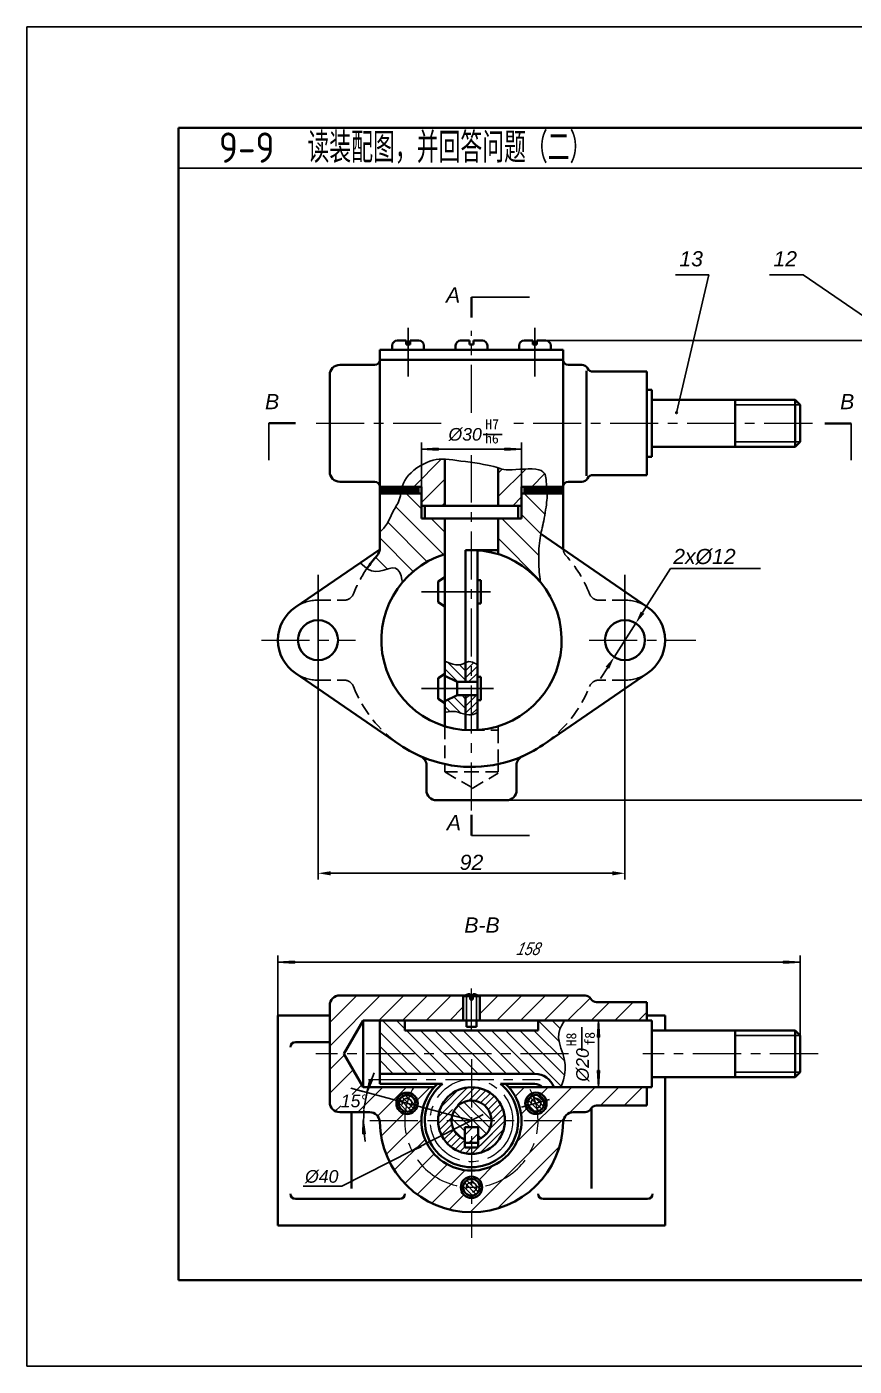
# Model space of a CAD drawing. Header units: millimetres. Extents: x 645 to 2308, y 762 to 2069.
# Drawn here: x 1081.7 to 1245.4, y 1136 to 1401 of the extents above; entities that cross this region are included whole.
import ezdxf
from ezdxf.enums import TextEntityAlignment as Align

# ---------------------------------------------------------------- set-up
doc = ezdxf.new("R2010")
doc.units = ezdxf.units.MM
doc.linetypes.add('CENTER', pattern=[50.8, 31.75, -6.35, 6.35, -6.35])
doc.linetypes.add('DASHED', pattern=[19.05, 12.7, -6.35])
for name, color, linetype, lineweight in [('04', 7, 'DASHED', 25), ('1', 7, 'Continuous', 40), ('点化线', 7, 'CENTER', 15), ('粗实线', 7, 'Continuous', 40)]:
    doc.layers.add(name, color=color, linetype=linetype, lineweight=lineweight)
for name, color, linetype in [('10', 56, 'Continuous'), ('2', 7, 'Continuous'), ('4', 134, 'Continuous'), ('8', 5, 'Continuous'), ('尺寸标注', 250, 'Continuous'), ('文字', 7, 'Continuous'), ('答案细实线', 7, 'Continuous')]:
    doc.layers.add(name, color=color, linetype=linetype)
doc.styles.add('DIM', font='ariali.ttf')
doc.styles.add('style1', font='', dxfattribs={"width": 0.7, "oblique": 15, "height": 3.5})
doc.styles.add('汉字', font='gbenor.shx', dxfattribs={"bigfont": 'gbcbig.shx'})
doc.styles.get('style1').set_extended_font_data('FangSong_GB2312')
doc.dimstyles.new('ISO-25', dxfattribs={"dimtxt": 3, "dimasz": 2.5, "dimexe": 1.25, "dimexo": 0, "dimtad": 1, "dimdec": 0, "dimdsep": 46, "dimtxsty": '汉字', "dimcen": 2.5, "dimadec": 0, "dimazin": 0, "dimtfac": 1, "dimtdec": 0, "dimtmove": 0, "dimatfit": 3, "dimfxl": 0, "dimarcsym": 0})
doc.dimstyles.new('ISO-25$3', dxfattribs={"dimtxt": 3, "dimasz": 2.5, "dimexe": 1.25, "dimexo": 0, "dimtad": 1, "dimtoh": 1, "dimdec": 0, "dimdsep": 46, "dimtxsty": '汉字', "dimcen": 2.5, "dimadec": 0, "dimazin": 2, "dimtfac": 1, "dimtdec": 0, "dimtmove": 0, "dimatfit": 1, "dimldrblk": 'DOTSMALL', "dimfxl": 0, "dimarcsym": 0})

# ---------------------------------------------------------------- blocks, each defined once
blk = doc.blocks.new('*U289')
at = {"layer": '2'}
for p, q in [((-122.77, 180.95), (-123.6, 180.23)), ((-121.87, 181.64), (-122.77, 180.95)), ((-120.91, 182.26), (-121.87, 181.64)), ((-119.93, 182.82), (-120.91, 182.26)), ((-118.94, 183.29), (-119.93, 182.82)), ((-117.97, 183.67), (-118.94, 183.29)), ((-117.03, 183.96), (-117.97, 183.67)), ((-116.11, 184.14), (-117.03, 183.96)), ((-115.19, 184.25), (-116.11, 184.14)), ((-114.25, 184.28), (-115.19, 184.25)), ((-113.27, 184.25), (-114.25, 184.28)), ((-112.24, 184.17), (-113.27, 184.25)), ((-111.14, 184.05), (-112.24, 184.17)), ((-109.95, 183.9), (-111.14, 184.05)), ((-108.66, 183.73), (-109.95, 183.9)), ((-107.29, 183.55), (-108.66, 183.73)), ((-105.89, 183.36), (-107.29, 183.55)), ((-104.5, 183.15), (-105.89, 183.36)), ((-103.14, 182.94), (-104.5, 183.15)), ((-101.86, 182.72), (-103.14, 182.94)), ((-100.69, 182.5), (-101.86, 182.72)), ((-99.68, 182.27), (-100.69, 182.5)), ((-98.83, 182.05), (-99.68, 182.27)), ((-98.13, 181.84), (-98.83, 182.05)), ((-97.52, 181.64), (-98.13, 181.84)), ((-96.96, 181.47), (-97.52, 181.64)), ((-96.41, 181.32), (-96.96, 181.47)), ((-95.81, 181.21), (-96.41, 181.32)), ((-95.12, 181.13), (-95.81, 181.21)), ((-94.3, 181.11), (-95.12, 181.13)), ((-93.31, 181.13), (-94.3, 181.11)), ((-92.19, 181.18), (-93.31, 181.13)), ((-90.98, 181.25), (-92.19, 181.18)), ((-89.74, 181.31), (-90.98, 181.25)), ((-88.5, 181.35), (-89.74, 181.31)), ((-87.33, 181.34), (-88.5, 181.35)), ((-86.27, 181.27), (-87.33, 181.34)), ((-85.36, 181.11), (-86.27, 181.27)), ((-84.65, 180.86), (-85.36, 181.11)), ((-84.11, 180.51), (-84.65, 180.86)), ((-125.85, 177.07), (-126.15, 176.28)), ((-125.47, 177.88), (-125.85, 177.07)), ((-124.97, 178.67), (-125.47, 177.88)), ((-124.34, 179.46), (-124.97, 178.67)), ((-123.6, 180.23), (-124.34, 179.46)), ((-83.72, 180.11), (-84.11, 180.51)), ((-83.46, 179.65), (-83.72, 180.11)), ((-83.3, 179.17), (-83.46, 179.65)), ((-83.21, 178.68), (-83.3, 179.17)), ((-83.16, 178.2), (-83.21, 178.68)), ((-83.14, 177.75), (-83.16, 178.2)), ((-83.11, 177.35), (-83.14, 177.75)), ((-83.07, 176.98), (-83.11, 177.35)), ((-83.03, 176.65), (-83.07, 176.98)), ((-126.97, 172.67), (-127.16, 172.08)), ((-126.82, 173.32), (-126.97, 172.67)), ((-126.68, 174.01), (-126.82, 173.32)), ((-126.54, 174.74), (-126.68, 174.01)), ((-126.37, 175.5), (-126.54, 174.74)), ((-126.15, 176.28), (-126.37, 175.5)), ((-82.98, 176.34), (-83.03, 176.65)), ((-82.94, 176.04), (-82.98, 176.34)), ((-82.9, 175.75), (-82.94, 176.04)), ((-82.86, 175.45), (-82.9, 175.75)), ((-82.83, 175.14), (-82.86, 175.45)), ((-82.85, 172.57), (-82.81, 173.11)), ((-82.8, 174.8), (-82.83, 175.14)), ((-82.81, 173.11), (-82.79, 173.59)), ((-82.79, 174.43), (-82.8, 174.8)), ((-82.78, 174.03), (-82.79, 174.43)), ((-82.79, 173.59), (-82.78, 174.03)), ((-128.97, 168.67), (-129.23, 168.17)), ((-128.7, 169.15), (-128.97, 168.67)), ((-128.42, 169.62), (-128.7, 169.15)), ((-128.15, 170.08), (-128.42, 169.62)), ((-127.87, 170.55), (-128.15, 170.08)), ((-127.61, 171.03), (-127.87, 170.55)), ((-127.37, 171.54), (-127.61, 171.03)), ((-127.16, 172.08), (-127.37, 171.54)), ((-83.43, 168.25), (-83.3, 169.07)), ((-83.3, 169.07), (-83.17, 169.86)), ((-83.17, 169.86), (-83.07, 170.62)), ((-83.07, 170.62), (-82.98, 171.33)), ((-82.98, 171.33), (-82.91, 171.98)), ((-82.91, 171.98), (-82.85, 172.57)), ((-130.97, 164.67), (-131.25, 164.27)), ((-130.71, 165.12), (-130.97, 164.67)), ((-130.45, 165.6), (-130.71, 165.12)), ((-130.21, 166.1), (-130.45, 165.6)), ((-129.97, 166.61), (-130.21, 166.1)), ((-129.72, 167.14), (-129.97, 166.61)), ((-129.48, 167.66), (-129.72, 167.14)), ((-129.23, 168.17), (-129.48, 167.66)), ((-84.17, 164.39), (-84.02, 165.09)), ((-84.02, 165.09), (-83.87, 165.83)), ((-83.87, 165.83), (-83.72, 166.62)), ((-83.72, 166.62), (-83.57, 167.43)), ((-83.57, 167.43), (-83.43, 168.25)), ((-132.82, 162.61), (-133.01, 162.45)), ((-132.61, 162.79), (-132.82, 162.61)), ((-132.36, 163.01), (-132.61, 162.79)), ((-132.1, 163.27), (-132.36, 163.01)), ((-131.82, 163.57), (-132.1, 163.27)), ((-131.53, 163.9), (-131.82, 163.57)), ((-131.25, 164.27), (-131.53, 163.9)), ((-84.96, 160.58), (-84.85, 161.24)), ((-84.85, 161.24), (-84.73, 161.87)), ((-84.73, 161.87), (-84.6, 162.49)), ((-84.6, 162.49), (-84.46, 163.11)), ((-84.46, 163.11), (-84.32, 163.74)), ((-84.32, 163.74), (-84.17, 164.39)), ((-85.33, 156.56), (-85.28, 157.44)), ((-85.28, 157.44), (-85.22, 158.29)), ((-85.22, 158.29), (-85.15, 159.11)), ((-85.15, 159.11), (-85.06, 159.87)), ((-85.06, 159.87), (-84.96, 160.58)), ((-85.37, 154.76), (-85.36, 155.66)), ((-85.37, 153.85), (-85.37, 154.76)), ((-85.34, 152.95), (-85.37, 153.85)), ((-85.36, 155.66), (-85.33, 156.56)), ((-85.3, 152.08), (-85.34, 152.95)), ((-85.25, 151.24), (-85.3, 152.08)), ((-85.18, 150.43), (-85.25, 151.24)), ((-85.11, 149.68), (-85.18, 150.43)), ((-85.03, 148.99), (-85.11, 149.68)), ((-84.95, 148.37), (-85.03, 148.99)), ((-84.88, 147.83), (-84.95, 148.37)), ((-84.82, 147.38), (-84.88, 147.83, 1))]:
    blk.add_line(p, q, dxfattribs=at)
blk = doc.blocks.new('*D399')
at = {"layer": 'Defpoints', "color": 0, "transparency": 16777216}
for p in [(1184.38, 1338.89), (1176.62, 1247.94), (1251.5, 1247.94)]:
    blk.add_point(p, dxfattribs=at)
at = {"layer": '尺寸标注', "color": 0, "lineweight": -2, "transparency": 16777216}
for p, q in [((1184.38, 1338.89), (1252.75, 1338.89)), ((1251.5, 1336.39), (1251.5, 1250.44)), ((1176.62, 1247.94), (1252.75, 1247.94))]:
    blk.add_line(p, q, dxfattribs=at)
at = {"layer": '尺寸标注', "color": 0, "transparency": 16777216}
for points in [[(1251.08, 1336.39), (1251.92, 1336.39), (1251.5, 1338.89)], [(1251.08, 1250.44), (1251.92, 1250.44), (1251.5, 1247.94)]]:
    blk.add_solid(points, dxfattribs=at)
at = {"layer": '尺寸标注', "color": 0, "transparency": 16777216, "insert": (1249.34, 1293.41), "char_height": 3, "attachment_point": 5, "rotation": 90, "style": 'DIM'}
blk.add_mtext('140', dxfattribs=at)
blk = doc.blocks.new('*D400')
at = {"layer": 'Defpoints', "color": 0, "transparency": 16777216}
for p in [(1202.18, 1282.96), (1197.92, 1276.28)]:
    blk.add_point(p, dxfattribs=at)
at = {"layer": '尺寸标注', "color": 0, "lineweight": -2, "transparency": 16777216}
for p, q in [((1203.52, 1285.07), (1209.07, 1293.79)), ((1209.07, 1293.79), (1221.83, 1293.79)), ((1197.92, 1276.28), (1202.18, 1282.96)), ((1196.58, 1274.17), (1195.24, 1272.06))]:
    blk.add_line(p, q, dxfattribs=at)
at = {"layer": '尺寸标注', "color": 0, "transparency": 16777216}
for points in [[(1203.17, 1285.29), (1203.87, 1284.84), (1202.18, 1282.96)], [(1196.23, 1274.4), (1196.93, 1273.95), (1197.92, 1276.28)]]:
    blk.add_solid(points, dxfattribs=at)
at = {"layer": '尺寸标注', "color": 0, "transparency": 16777216, "insert": (1215.76, 1298.62), "char_height": 3, "attachment_point": 5, "style": 'DIM'}
blk.add_mtext('\\P2x%%C12', dxfattribs=at)
blk = doc.blocks.new('_DotSmall')
at = {"color": 0, "linetype": 'ByBlock', "const_width": 0.5}
blk.add_lwpolyline([(-0.0625, 0, 1), (0.0625, 0, 1)], format="xyb", close=True, dxfattribs=at)
blk = doc.blocks.new('*D402')
at = {"layer": 'Defpoints', "color": 0, "transparency": 16777216}
for p in [(1139.33, 1279.62), (1200.05, 1279.62), (1200.05, 1233.5)]:
    blk.add_point(p, dxfattribs=at)
at = {"layer": '尺寸标注', "color": 0, "lineweight": -2, "transparency": 16777216}
for p, q in [((1139.33, 1279.62), (1139.33, 1232.25)), ((1200.05, 1279.62), (1200.05, 1232.25)), ((1141.83, 1233.5), (1197.55, 1233.5))]:
    blk.add_line(p, q, dxfattribs=at)
at = {"layer": '尺寸标注', "color": 0, "transparency": 16777216}
for points in [[(1141.83, 1233.91), (1141.83, 1233.08), (1139.33, 1233.5)], [(1197.55, 1233.91), (1197.55, 1233.08), (1200.05, 1233.5)]]:
    blk.add_solid(points, dxfattribs=at)
at = {"layer": '尺寸标注', "color": 0, "transparency": 16777216, "insert": (1169.69, 1235.65), "char_height": 3, "attachment_point": 5, "style": 'DIM'}
blk.add_mtext('92', dxfattribs=at)

msp = doc.modelspace()

# ---------------------------------------------------------------- linework, layer by layer
at = {"color": 7}
for p, q in [((1157.1506, 1331.76), (1157.1506, 1341.396)), ((1182.2306, 1331.76), (1182.2306, 1341.396)), ((1139.3306, 1266.7193), (1139.3306, 1292.5207, 4.1469)), ((1200.0506, 1266.7193), (1200.0506, 1292.5207)), ((1159.7906, 1289.19), (1173.4721, 1289.19)), ((1159.7906, 1270.05), (1174.0539, 1270.05)), ((1169.6906, 1184.563), (1145.7988, 1190.9648)), ((1146.5483, 1190.7639), (1148.154, 1190.3337)), ((1179.5726, 1187.2279), (1185.144, 1188.7207))]:
    msp.add_line(p, q, dxfattribs=at)
at = {"layer": '04', "color": 7, "ltscale": 0.2}
for p, q in [((1139.3306, 1287.54), (1144.5066, 1287.54)), ((1200.0506, 1287.54), (1194.8746, 1287.54, 4.1469)), ((1139.3306, 1271.7), (1144.5066, 1271.7, 4.1469)), ((1200.0506, 1271.7), (1194.8746, 1271.7, 4.1469)), ((1164.4106, 1262.6002), (1164.4106, 1255.1021, 4.1469)), ((1169.6906, 1261.8), (1174.9706, 1261.8)), ((1174.9706, 1261.8), (1174.9706, 1255.1021)), ((1164.4106, 1253.55), (1169.6906, 1253.55)), ((1164.4106, 1253.55), (1169.5548, 1250.58)), ((1174.9706, 1253.55), (1169.6906, 1253.55)), ((1169.8139, 1250.3016), (1174.9706, 1253.2788))]:
    msp.add_line(p, q, dxfattribs=at)
at = {"layer": '04', "color": 7}
for p, q in [((1174.9706, 1261.8), (1174.9706, 1262.6002)), ((1164.4106, 1255.1021), (1164.4106, 1253.55))]:
    msp.add_line(p, q, dxfattribs=at)
for centre, radius, start, end in [((1189.8206, 1297.7039), 1.98, 180, 221.935087), ((1144.5066, 1289.52), 1.98, 270, 338.539872), ((1194.8746, 1289.52), 1.98, 201.460128, 270), ((1139.3306, 1279.62), 7.92, 90, 124.417389), ((1200.0506, 1279.62), 7.92, 55.582611, 90), ((1139.3306, 1279.62), 7.92, 235.582611, 270), ((1200.0506, 1279.62), 7.92, 270, 304.417389), ((1144.5066, 1269.72), 1.98, 21.460128, 90), ((1194.8746, 1269.72), 1.98, 90, 158.539872)]:
    msp.add_arc(centre, radius, start, end, dxfattribs=at)
at = {"layer": '04', "color": 7, "ltscale": 0.2}
for start, end in [(21.460128, 41.935087), (145.546594, 158.539872), (201.460128, 235.582611), (304.417389, 338.539872)]:
    msp.add_arc((1169.6906, 1279.62), 25.08, start, end, dxfattribs=at)
at = {"layer": '1', "color": 7}
for p, q in [((1169.7081, 1343.4306), (1169.7081, 1347.5)), ((1156.7546, 1338.888), (1155.0056, 1338.888)), ((1156.7546, 1338.096), (1156.7546, 1338.888)), ((1159.2956, 1338.888), (1157.5466, 1338.888, 4.1469)), ((1157.5466, 1338.888), (1157.5466, 1338.096)), ((1169.2946, 1338.888), (1167.5456, 1338.888)), ((1169.2946, 1338.096), (1169.2946, 1338.888)), ((1171.8356, 1338.888), (1170.0866, 1338.888, 4.1469)), ((1170.0866, 1338.888), (1170.0866, 1338.096)), ((1181.8346, 1338.888), (1180.0856, 1338.888)), ((1181.8346, 1338.096), (1181.8346, 1338.888)), ((1184.3756, 1338.888), (1182.6266, 1338.888, 4.1469)), ((1182.6266, 1338.888), (1182.6266, 1338.096)), ((1151.5406, 1337.04), (1187.8406, 1337.04)), ((1151.5406, 1337.04), (1151.5406, 1335.39)), ((1151.5406, 1336.05), (1151.5406, 1308.66, 4.1469)), ((1154.0156, 1337.898), (1154.0156, 1337.04, 4.1469)), ((1157.5466, 1338.096), (1156.7546, 1338.096)), ((1160.2856, 1337.04), (1160.2856, 1337.898)), ((1166.5556, 1337.898), (1166.5556, 1337.04, 4.1469)), ((1170.0866, 1338.096), (1169.2946, 1338.096)), ((1172.8256, 1337.04), (1172.8256, 1337.898)), ((1179.0956, 1337.898), (1179.0956, 1337.04, 4.1469)), ((1182.6266, 1338.096), (1181.8346, 1338.096)), ((1185.3656, 1337.04), (1185.3656, 1337.898)), ((1187.8406, 1337.04), (1187.8406, 1335.39)), ((1187.8406, 1336.05), (1187.8406, 1308.99, 4.1469)), ((1143.6206, 1334.07), (1150.5506, 1334.07)), ((1151.5406, 1335.06), (1187.8406, 1335.06)), ((1191.4943, 1334.07), (1188.8306, 1334.07)), ((1141.6406, 1312.95), (1141.6406, 1332.09)), ((1192.4606, 1312.1353), (1192.4606, 1332.9182, 4.1469)), ((1193.7806, 1332.75), (1204.3406, 1332.75)), ((1204.3406, 1312.29), (1204.3406, 1332.75)), ((1204.3406, 1329.12), (1205.3306, 1329.12)), ((1205.3306, 1329.12), (1205.3306, 1315.92)), ((1205.3306, 1327.14), (1233.7106, 1327.14)), ((1221.8306, 1327.14), (1221.8306, 1317.9)), ((1233.7106, 1327.14), (1233.7106, 1317.9)), ((1234.7006, 1326.15), (1233.7106, 1327.14)), ((1234.7006, 1326.15), (1234.7006, 1318.89)), ((1134.8667, 1322.5403), (1129.6347, 1322.5403)), ((1239.5567, 1322.5022), (1244.7887, 1322.5022)), ((1205.3306, 1317.9), (1233.7106, 1317.9)), ((1234.7006, 1318.89), (1233.7106, 1317.9)), ((1164.4106, 1306.218), (1164.4106, 1315.4129)), ((1204.3406, 1315.92), (1205.3306, 1315.92)), ((1174.9706, 1306.218), (1174.9706, 1313.6854)), ((1193.7806, 1312.29), (1204.3406, 1312.29)), ((1143.6206, 1310.97), (1150.5506, 1310.97, 4.1469)), ((1151.5406, 1309.98), (1159.7906, 1309.98)), ((1151.5406, 1297.5865), (1151.5406, 1309.65, 4.1469)), ((1159.2389, 1309.98), (1159.2389, 1308.66)), ((1159.7906, 1303.71), (1159.7906, 1309.98)), ((1179.5906, 1303.71), (1179.5906, 1309.98)), ((1179.5906, 1309.98), (1187.8406, 1309.98)), ((1180.1424, 1309.98), (1180.1424, 1308.66)), ((1187.8406, 1297.7039), (1187.8406, 1309.65)), ((1191.4943, 1310.97), (1188.8306, 1310.97, 4.1469)), ((1151.5406, 1308.66), (1159.7906, 1308.66)), ((1187.8406, 1308.66), (1179.5906, 1308.66, 4.1469)), ((1159.7906, 1306.218), (1179.5906, 1306.218)), ((1160.4506, 1303.71), (1160.4506, 1306.218)), ((1178.9306, 1303.71), (1178.9306, 1306.218)), ((1159.7906, 1303.71), (1179.5906, 1303.71)), ((1164.4106, 1262.6002), (1164.4106, 1303.71)), ((1174.9706, 1296.6398), (1174.9706, 1303.71)), ((1204.5272, 1286.1535), (1183.4026, 1300.6272)), ((1134.8541, 1286.1535), (1151.5406, 1297.5865)), ((1168.5356, 1297.44), (1174.9706, 1297.44)), ((1168.5356, 1271.37), (1168.5356, 1297.44)), ((1170.8456, 1261.8375), (1170.8456, 1297.4025)), ((1164.4106, 1292.0968), (1163.0906, 1291.247)), ((1163.0906, 1291.247), (1163.0906, 1287.1329)), ((1170.8456, 1291.5), (1171.5056, 1291.5)), ((1171.5056, 1286.88), (1171.5056, 1291.5)), ((1164.4106, 1286.2832), (1163.0906, 1287.1329)), ((1170.8456, 1286.88), (1171.5056, 1286.88)), ((1134.8541, 1273.0864), (1155.515, 1258.9304)), ((1164.4106, 1272.9568), (1163.0906, 1272.107)), ((1163.0906, 1267.9929), (1163.0906, 1272.107)), ((1166.8856, 1271.37), (1164.4106, 1272.5791)), ((1170.8456, 1272.36), (1171.5056, 1272.36)), ((1171.5056, 1272.36), (1171.5056, 1267.74)), ((1183.8663, 1258.9304), (1204.5272, 1273.0864)), ((1166.8856, 1271.37), (1170.8456, 1271.37)), ((1166.8856, 1268.73), (1166.8856, 1271.37)), ((1164.4106, 1267.1432), (1163.0906, 1267.9929)), ((1166.8856, 1268.73), (1164.4106, 1267.5209)), ((1166.8856, 1268.73), (1170.8456, 1268.73)), ((1168.5356, 1261.8375), (1168.5356, 1268.73)), ((1170.8456, 1267.74), (1171.5056, 1267.74)), ((1160.7806, 1254.848), (1160.7806, 1249.92, 4.1469)), ((1178.6006, 1254.848), (1178.6006, 1249.92, 4.1469)), ((1162.7606, 1247.94), (1176.6206, 1247.94, 4.1469)), ((1169.6832, 1245.0742), (1169.6832, 1241.0049)), ((1143.6206, 1209.33), (1168.3424, 1209.33)), ((1168.0566, 1209.33), (1168.0566, 1204.38, 4.1469)), ((1168.0566, 1209.1831), (1169.4426, 1209.1831)), ((1169.4426, 1208.5494), (1169.4426, 1209.6146)), ((1169.9706, 1208.5494), (1169.4426, 1208.5494)), ((1169.9706, 1209.6146), (1169.9706, 1208.5494)), ((1171.3566, 1209.1831), (1169.9706, 1209.1831)), ((1192.1543, 1209.33), (1170.9812, 1209.33)), ((1171.3566, 1204.38), (1171.3566, 1209.33)), ((1141.6406, 1207.35), (1141.6406, 1188.21)), ((1194.4406, 1208.01), (1204.3406, 1208.01)), ((1204.3406, 1208.01), (1204.3406, 1204.38)), ((1131.4106, 1205.37), (1131.4106, 1163.79, 0.66)), ((1131.4106, 1205.37), (1141.6406, 1205.37)), ((1148.2406, 1204.38), (1144.4296, 1197.7792)), ((1148.2406, 1204.38), (1205.3306, 1204.38)), ((1148.2406, 1204.38), (1148.2406, 1191.18)), ((1151.5406, 1204.38), (1151.5406, 1191.84)), ((1156.4906, 1204.38), (1156.4906, 1202.4)), ((1168.6871, 1204.3392), (1168.6871, 1203.1281)), ((1168.6871, 1203.1281), (1170.6942, 1203.1281)), ((1170.6942, 1204.3392), (1170.6942, 1203.1281)), ((1182.8906, 1204.38), (1182.8906, 1202.4)), ((1204.3406, 1205.37), (1207.9706, 1205.37)), ((1205.3306, 1204.38), (1205.3306, 1191.18)), ((1207.9706, 1205.37), (1207.9706, 1202.4)), ((1156.4906, 1202.4), (1182.8906, 1202.4)), ((1205.3306, 1202.4), (1233.7106, 1202.4)), ((1221.8306, 1202.4), (1221.8306, 1193.16)), ((1234.7006, 1201.41), (1233.7106, 1202.4)), ((1233.7106, 1202.4), (1233.7106, 1193.16)), ((1234.7006, 1201.41), (1234.7006, 1194.15)), ((1141.6406, 1200.09), (1134.8541, 1200.09)), ((1144.4301, 1197.78), (1148.2406, 1191.18)), ((1151.5406, 1193.82), (1182.2306, 1193.82, 4.1469)), ((1205.3306, 1193.16), (1233.7106, 1193.16)), ((1207.9706, 1163.79), (1207.9706, 1193.16)), ((1234.7006, 1194.15), (1233.7106, 1193.16)), ((1148.2406, 1191.18), (1162.3116, 1191.18)), ((1151.5406, 1191.84), (1163.9629, 1191.84, 4.1469)), ((1182.2306, 1191.84), (1175.4064, 1191.84, 4.1469)), ((1177.0697, 1191.18), (1203.5111, 1191.18)), ((1202.015, 1191.18), (1205.3306, 1191.18)), ((1204.3406, 1187.55), (1204.3406, 1191.18)), ((1194.4406, 1187.55), (1204.3406, 1187.55)), ((1202.015, 1187.55), (1204.3406, 1187.55)), ((1143.6206, 1186.23), (1149.5633, 1186.23, 4.1469)), ((1145.9306, 1171.1317), (1145.9306, 1186.23, 4.1469)), ((1192.1543, 1186.23), (1189.8179, 1186.23, 4.1469)), ((1193.4506, 1171.1317), (1193.4506, 1187.1031)), ((1168.3706, 1183.2982), (1168.3706, 1179.261, 4.1469)), ((1168.3706, 1183.2982), (1171.0106, 1183.2982)), ((1171.0106, 1183.2982), (1171.0106, 1179.261)), ((1168.3706, 1180.184), (1171.0106, 1180.184)), ((1168.3706, 1179.261), (1171.0106, 1179.261)), ((1155.515, 1169.07), (1134.8541, 1169.07)), ((1183.8663, 1169.07), (1204.5272, 1169.07, 4.1469)), ((1131.4106, 1163.79), (1207.9706, 1163.79)), ((1146.3274, 1152.9752), (1436.7274, 1152.9752))]:
    msp.add_line(p, q, dxfattribs=at)
for centre, radius in [((1139.3306, 1279.62), 3.96), ((1200.0506, 1279.62), 3.96), ((1156.9362, 1187.9805), 2.112), ((1169.6906, 1184.58), 6.6), ((1182.4409, 1187.9964), 2.112), ((1156.9362, 1187.9805), 1.65), ((1182.4409, 1187.9964), 1.65), ((1169.6906, 1171.38), 2.112), ((1169.6906, 1171.38), 1.65)]:
    msp.add_circle(centre, radius, dxfattribs=at)
for centre, radius, start, end in [((1155.0056, 1337.898), 0.99, 90, 180), ((1159.2956, 1337.898), 0.99, 0, 90), ((1167.5456, 1337.898), 0.99, 90, 180), ((1171.8356, 1337.898), 0.99, 0, 90), ((1180.0856, 1337.898), 0.99, 90, 180), ((1184.3756, 1337.898), 0.99, 0, 90), ((1143.6206, 1332.09), 1.98, 90, 180), ((1150.5506, 1335.06), 0.99, 270, 0), ((1188.8306, 1335.06), 0.99, 180, 270), ((1191.4943, 1332.75), 1.32, 30, 90), ((1193.7806, 1334.07), 1.32, 210, 270), ((1143.6206, 1312.95), 1.98, 180, 270), ((1193.7806, 1310.97), 1.32, 90, 150), ((1150.5506, 1309.98), 0.99, 0, 90), ((1188.8306, 1309.98), 0.99, 90, 180), ((1191.4943, 1312.29), 1.32, 270, 330), ((1169.6906, 1279.62), 25.08, 138.064913, 145.546594), ((1149.5606, 1297.7039), 1.98, 318.064913, 356.528641), ((1169.6906, 1279.62), 17.82, 107.235285, 93.71622), ((1139.3306, 1279.62), 7.92, 124.417389, 235.582611), ((1200.0506, 1279.62), 7.92, 304.417389, 55.582611), ((1169.6906, 1279.62), 25.08, 235.582611, 249.288748), ((1169.6906, 1279.62), 25.08, 290.711252, 304.417389), ((1158.8006, 1254.848), 1.98, 0, 66.269258), ((1169.6906, 1279.62), 25.08, 247.385667, 290.711252), ((1180.5806, 1254.848), 1.98, 113.730742, 180), ((1162.7606, 1249.92), 1.98, 180, 270), ((1176.6206, 1249.92), 1.98, 270, 0), ((1143.6206, 1207.35), 1.98, 90, 180), ((1169.7066, 1206.3252), 3.3, 94.588566, 120), ((1169.7066, 1206.3252), 3.3, 60, 85.411434), ((1192.1543, 1208.01), 1.32, 30, 90), ((1194.4406, 1209.33), 1.32, 210, 270), ((1134.8541, 1199.1), 0.99, 90, 180), ((1182.2306, 1189.86), 3.96, 19.471221, 90), ((1169.6906, 1184.58), 9.9, 132.833428, 47.166572), ((1169.6906, 1184.58), 9.24, 128.213211, 51.786789), ((1182.2306, 1189.86), 1.98, 41.810315, 90), ((1143.6206, 1188.21), 1.98, 180, 270), ((1169.6906, 1184.58), 3.96, 289.471221, 250.528779), ((1194.4406, 1186.23), 1.32, 90, 150), ((1149.5633, 1184.25), 1.98, 0.939317, 90), ((1189.8179, 1184.25), 1.98, 90, 179.060683), ((1192.1543, 1187.55), 1.32, 270, 330), ((1169.6906, 1184.58), 18.15, 180.939317, 359.060683), ((1134.8541, 1170.06), 0.99, 180, 270), ((1155.515, 1170.06), 0.99, 270, 0), ((1183.8663, 1170.06), 0.99, 180, 270), ((1204.5272, 1170.06), 0.99, 270, 0)]:
    msp.add_arc(centre, radius, start, end, dxfattribs=at)
at = {"layer": '2', "color": 7}
for p, q in [((1234.7006, 1326.15), (1221.8306, 1326.15)), ((1234.7006, 1318.89), (1221.8306, 1318.89)), ((1184.0603, 1303.6322), (1183.7501, 1302.2022)), ((1147.6971, 1294.9531), (1148.0836, 1294.5587)), ((1148.0836, 1294.5587), (1148.587, 1294.1074)), ((1148.587, 1294.1074), (1149.1949, 1293.6781)), ((1149.1949, 1293.6781), (1149.8947, 1293.3499)), ((1149.8947, 1293.3499), (1150.6739, 1293.2016, 0.66)), ((1150.6739, 1293.2016), (1151.5146, 1293.2797)), ((1151.5146, 1293.2797), (1152.3765, 1293.5008)), ((1152.3765, 1293.5008), (1153.2141, 1293.7488)), ((1153.2141, 1293.7488), (1153.9818, 1293.9077)), ((1153.9818, 1293.9077), (1154.6339, 1293.8616)), ((1154.6339, 1293.8616), (1155.1367, 1293.531)), ((1155.1367, 1293.531), (1155.5035, 1292.9832)), ((1155.5035, 1292.9832), (1155.7594, 1292.322)), ((1155.7594, 1292.322), (1155.9298, 1291.6511)), ((1155.9298, 1291.6511), (1156.0397, 1291.0745)), ((1164.4106, 1275.4625), (1164.8554, 1275.2842)), ((1164.8554, 1275.2842), (1165.4026, 1275.0826)), ((1165.4026, 1275.0826), (1166.0038, 1274.8961)), ((1166.0038, 1274.8961), (1166.6104, 1274.763)), ((1166.6104, 1274.763), (1167.1739, 1274.7216)), ((1167.1739, 1274.7216), (1167.658, 1274.7954)), ((1167.658, 1274.7954), (1168.0743, 1274.9489)), ((1168.0743, 1274.9489), (1168.4465, 1275.1313)), ((1168.4465, 1275.1313), (1168.7985, 1275.2924)), ((1168.7985, 1275.2924), (1169.1539, 1275.3816)), ((1169.1539, 1275.3816), (1169.5289, 1275.3627)), ((1169.5289, 1275.3627), (1169.9083, 1275.2566)), ((1169.9083, 1275.2566), (1170.2694, 1275.0987)), ((1170.2694, 1275.0987), (1170.5895, 1274.9242)), ((1170.5895, 1274.9242), (1170.8456, 1274.7683)), ((1164.4106, 1265.3027), (1164.6996, 1265.3738)), ((1164.6996, 1265.3738), (1165.0701, 1265.4485)), ((1165.0701, 1265.4485), (1165.5065, 1265.5055)), ((1165.5065, 1265.5055), (1165.993, 1265.5237)), ((1165.993, 1265.5237), (1166.5139, 1265.4816, 0.662)), ((1166.5139, 1265.4816), (1167.0542, 1265.3677)), ((1167.0542, 1265.3677), (1167.6007, 1265.2085)), ((1167.6007, 1265.2085), (1168.1412, 1265.0403)), ((1168.1412, 1265.0403), (1168.6631, 1264.8993)), ((1168.6631, 1264.8993), (1169.1539, 1264.8216)), ((1169.1539, 1264.8216), (1169.6024, 1264.8327)), ((1169.6024, 1264.8327), (1170.0017, 1264.9149)), ((1170.0017, 1264.9149), (1170.3458, 1265.0397)), ((1170.3458, 1265.0397), (1170.6291, 1265.1784)), ((1170.6291, 1265.1784), (1170.8456, 1265.3027)), ((1168.7166, 1209.4732), (1168.7166, 1204.38)), ((1170.6966, 1209.4732), (1170.6966, 1204.38)), ((1187.4723, 1203.3436), (1187.173, 1202.6377)), ((1187.8014, 1203.9295), (1187.4723, 1203.3436)), ((1188.0947, 1204.38), (1187.8014, 1203.9295)), ((1186.9691, 1201.8273), (1186.9262, 1200.9279)), ((1186.9262, 1200.9279), (1187.0844, 1199.9554)), ((1187.173, 1202.6377), (1186.9691, 1201.8273)), ((1234.7006, 1201.41), (1221.8306, 1201.41)), ((1187.0844, 1199.9554), (1187.3822, 1198.9264)), ((1187.3822, 1198.9264), (1187.7322, 1197.8578)), ((1187.7322, 1197.8578), (1188.0475, 1196.7665)), ((1188.0475, 1196.7665), (1188.2408, 1195.6695)), ((1188.2408, 1195.6695), (1188.2493, 1194.5876)), ((1187.8735, 1192.6189), (1187.6063, 1191.813)), ((1188.1073, 1193.5572), (1187.8735, 1192.6189)), ((1188.2493, 1194.5876), (1188.1073, 1193.5572)), ((1234.7006, 1194.15), (1221.8306, 1194.15)), ((1187.6063, 1191.813), (1187.3644, 1191.18))]:
    msp.add_line(p, q, dxfattribs=at)
for centre in [(1156.9362, 1187.9805), (1182.4409, 1187.9964), (1169.6906, 1171.38)]:
    msp.add_arc(centre, 0.99, 283, 193, dxfattribs=at)
at = {"layer": '4', "color": 7}
msp.add_line((1174.9706, 1255.1021), (1174.9706, 1253.55), dxfattribs=at)
msp.add_arc((1149.5606, 1297.7039), 1.98, 356.528641, 0, dxfattribs=at)
at = {"layer": '8', "color": 7}
for p, q in [((1210.0613, 1351.8859), (1216.6613, 1351.8859)), ((1216.6613, 1351.8859), (1210.2529, 1324.6293)), ((1228.664, 1351.8859), (1235.264, 1351.8859)), ((1235.264, 1351.8859), (1278.3217, 1322.5022)), ((1171.998, 1320.336), (1175.7322, 1320.336)), ((1159.7906, 1309.98), (1159.7906, 1318.7436)), ((1163.0906, 1317.6216), (1159.7906, 1317.4236)), ((1159.7906, 1317.4236), (1179.5906, 1317.4236)), ((1159.7906, 1317.4236), (1163.0906, 1317.2256)), ((1163.0906, 1317.2256), (1163.0906, 1317.6216)), ((1179.5906, 1317.4236), (1176.2906, 1317.6216)), ((1176.2906, 1317.6216), (1176.2906, 1317.2256)), ((1176.2906, 1317.2256), (1179.5906, 1317.4236)), ((1179.5906, 1309.98), (1179.5906, 1318.7436)), ((1158.2626, 1309.98), (1163.7026, 1315.42)), ((1174.9706, 1308.0204), (1180.4322, 1313.482)), ((1174.9706, 1312.6873), (1175.7483, 1313.465)), ((1181.5971, 1309.98), (1184.1488, 1312.5317)), ((1151.8544, 1309.98), (1151.5406, 1309.6662)), ((1152.1344, 1309.98), (1151.5406, 1309.3862)), ((1152.4144, 1309.98), (1151.5406, 1309.1062)), ((1152.6944, 1309.98), (1151.5406, 1308.8262)), ((1152.5863, 1308.66), (1151.5406, 1309.7056)), ((1152.3063, 1308.66), (1151.5406, 1309.4256)), ((1152.0262, 1308.66), (1151.5406, 1309.1456)), ((1152.8663, 1308.66), (1151.5463, 1309.98)), ((1152.9744, 1309.98), (1151.6544, 1308.66)), ((1153.1463, 1308.66), (1151.8263, 1309.98)), ((1153.2544, 1309.98), (1151.9344, 1308.66)), ((1153.4263, 1308.66), (1152.1063, 1309.98)), ((1153.5345, 1309.98), (1152.2145, 1308.66)), ((1153.7063, 1308.66), (1152.3863, 1309.98)), ((1153.8145, 1309.98), (1152.4945, 1308.66)), ((1153.9863, 1308.66), (1152.6663, 1309.98)), ((1154.0945, 1309.98), (1152.7745, 1308.66)), ((1154.2664, 1308.66), (1152.9464, 1309.98)), ((1154.3745, 1309.98), (1153.0545, 1308.66)), ((1154.5464, 1308.66), (1153.2264, 1309.98)), ((1154.6545, 1309.98), (1153.3345, 1308.66)), ((1154.8264, 1308.66), (1153.5064, 1309.98)), ((1154.9345, 1309.98), (1153.6145, 1308.66)), ((1155.1064, 1308.66), (1153.7864, 1309.98)), ((1155.2145, 1309.98), (1153.8945, 1308.66)), ((1155.3864, 1308.66), (1154.0664, 1309.98)), ((1155.4946, 1309.98), (1154.1746, 1308.66)), ((1155.6664, 1308.66), (1154.3464, 1309.98)), ((1155.7746, 1309.98), (1154.4546, 1308.66)), ((1155.9464, 1308.66), (1154.6264, 1309.98)), ((1156.0546, 1309.98), (1154.7346, 1308.66)), ((1156.2265, 1308.66), (1154.9065, 1309.98)), ((1156.3346, 1309.98), (1155.0146, 1308.66)), ((1156.5065, 1308.66), (1155.1865, 1309.98)), ((1156.6146, 1309.98), (1155.2946, 1308.66)), ((1156.7865, 1308.66), (1155.4665, 1309.98)), ((1156.8946, 1309.98), (1155.5746, 1308.66)), ((1157.0665, 1308.66), (1155.7465, 1309.98)), ((1157.1746, 1309.98), (1155.8546, 1308.66)), ((1157.3465, 1308.66), (1156.0265, 1309.98)), ((1157.4547, 1309.98), (1156.1347, 1308.66)), ((1157.6265, 1308.66), (1156.3065, 1309.98)), ((1157.7347, 1309.98), (1156.4147, 1308.66)), ((1157.9065, 1308.66), (1156.5865, 1309.98)), ((1158.0147, 1309.98), (1156.6947, 1308.66)), ((1158.1866, 1308.66), (1156.8666, 1309.98)), ((1158.2947, 1309.98), (1156.9747, 1308.66)), ((1158.4666, 1308.66), (1157.1466, 1309.98)), ((1158.5747, 1309.98), (1157.2547, 1308.66)), ((1158.7466, 1308.66), (1157.4266, 1309.98)), ((1158.8547, 1309.98), (1157.5347, 1308.66)), ((1159.0266, 1308.66), (1157.7066, 1309.98)), ((1159.1347, 1309.98), (1157.8147, 1308.66)), ((1157.9866, 1309.98), (1159.2389, 1308.7277)), ((1158.0948, 1308.66), (1159.2389, 1309.8041)), ((1158.2666, 1309.98), (1159.2389, 1309.0078)), ((1158.3748, 1308.66), (1159.2389, 1309.5241)), ((1158.5466, 1309.98), (1159.2389, 1309.2878)), ((1158.6548, 1308.66), (1159.2389, 1309.2441)), ((1158.8267, 1309.98), (1159.2389, 1309.5678)), ((1159.1067, 1309.98), (1159.2389, 1309.8478)), ((1159.7906, 1306.8412), (1164.4106, 1311.4612)), ((1180.4158, 1309.98), (1180.1424, 1309.7066)), ((1180.6958, 1309.98), (1180.1424, 1309.4265)), ((1180.9759, 1309.98), (1180.1424, 1309.1465)), ((1181.2559, 1309.98), (1180.1424, 1308.8665)), ((1181.4277, 1308.66), (1180.1424, 1309.9453)), ((1181.1477, 1308.66), (1180.1424, 1309.6653)), ((1180.8677, 1308.66), (1180.1424, 1309.3853)), ((1180.5877, 1308.66), (1180.1424, 1309.1053)), ((1181.5359, 1309.98), (1180.2159, 1308.66)), ((1181.7078, 1308.66), (1180.3878, 1309.98)), ((1181.8159, 1309.98), (1180.4959, 1308.66)), ((1181.9878, 1308.66), (1180.6678, 1309.98)), ((1182.0959, 1309.98), (1180.7759, 1308.66)), ((1182.2678, 1308.66), (1180.9478, 1309.98)), ((1182.3759, 1309.98), (1181.0559, 1308.66)), ((1182.5478, 1308.66), (1181.2278, 1309.98)), ((1182.6559, 1309.98), (1181.3359, 1308.66)), ((1182.8278, 1308.66), (1181.5078, 1309.98)), ((1182.936, 1309.98), (1181.616, 1308.66)), ((1183.1078, 1308.66), (1181.7878, 1309.98)), ((1183.216, 1309.98), (1181.896, 1308.66)), ((1183.3878, 1308.66), (1182.0678, 1309.98)), ((1183.496, 1309.98), (1182.176, 1308.66)), ((1183.6679, 1308.66), (1182.3479, 1309.98)), ((1183.776, 1309.98), (1182.456, 1308.66)), ((1183.9479, 1308.66), (1182.6279, 1309.98)), ((1184.056, 1309.98), (1182.736, 1308.66)), ((1184.2279, 1308.66), (1182.9079, 1309.98)), ((1184.336, 1309.98), (1183.016, 1308.66)), ((1184.5079, 1308.66), (1183.1879, 1309.98)), ((1184.6111, 1309.9751), (1183.296, 1308.66)), ((1183.4679, 1309.98), (1184.7879, 1308.66)), ((1183.5761, 1308.66), (1184.8961, 1309.98)), ((1184.6555, 1309.0724), (1183.7479, 1309.98)), ((1184.6531, 1309.457), (1183.8561, 1308.66)), ((1184.6578, 1309.3502), (1184.0279, 1309.98)), ((1184.6564, 1309.1803), (1184.1361, 1308.66)), ((1184.6374, 1309.6506), (1184.308, 1309.98)), ((1185.7361, 1309.98), (1184.4161, 1308.66)), ((1185.908, 1308.66), (1184.588, 1309.98)), ((1185.628, 1308.66), (1184.6374, 1309.6506)), ((1185.1761, 1309.98), (1184.6531, 1309.457)), ((1185.4561, 1309.98), (1184.6564, 1309.1803)), ((1185.3479, 1308.66), (1184.6578, 1309.3502)), ((1186.0161, 1309.98), (1184.6961, 1308.66)), ((1186.188, 1308.66), (1184.868, 1309.98)), ((1186.2961, 1309.98), (1184.9761, 1308.66)), ((1186.468, 1308.66), (1185.148, 1309.98)), ((1186.5761, 1309.98), (1185.2561, 1308.66)), ((1186.748, 1308.66), (1185.428, 1309.98)), ((1186.8562, 1309.98), (1185.5362, 1308.66)), ((1187.028, 1308.66), (1185.708, 1309.98)), ((1187.1362, 1309.98), (1185.8162, 1308.66)), ((1187.308, 1308.66), (1185.988, 1309.98)), ((1187.4162, 1309.98), (1186.0962, 1308.66)), ((1187.5881, 1308.66), (1186.2681, 1309.98)), ((1187.6962, 1309.98), (1186.3762, 1308.66)), ((1187.8406, 1308.6874), (1186.5481, 1309.98)), ((1187.8406, 1309.8444), (1186.6562, 1308.66)), ((1187.8406, 1308.9674), (1186.8281, 1309.98)), ((1187.8406, 1309.5644), (1186.9362, 1308.66)), ((1187.8406, 1309.2475), (1187.1081, 1309.98)), ((1187.8406, 1309.2844), (1187.2162, 1308.66)), ((1187.8406, 1309.5275), (1187.3881, 1309.98)), ((1187.8406, 1309.8075), (1187.6681, 1309.98)), ((1156.7543, 1308.66), (1159.7906, 1305.6237)), ((1158.9348, 1308.66), (1159.2389, 1308.964)), ((1159.2148, 1308.66), (1159.2389, 1308.684)), ((1163.8344, 1306.218), (1164.4106, 1306.7942)), ((1177.8351, 1306.218), (1179.5906, 1307.9735)), ((1180.0889, 1308.66), (1184.2088, 1304.5401)), ((1180.3077, 1308.66), (1180.1424, 1308.8253)), ((1185.0679, 1308.66), (1184.6555, 1309.0724)), ((1187.8406, 1309.0044), (1187.4963, 1308.66)), ((1164.1807, 1296.5667), (1154.7267, 1306.0208, 4.1469)), ((1179.5906, 1304.4913), (1183.4114, 1300.6705)), ((1160.9381, 1295.1424), (1153.141, 1302.9395)), ((1161.7043, 1303.71), (1164.4106, 1301.0037)), ((1175.7051, 1303.71), (1182.9644, 1296.4506)), ((1151.5406, 1299.873), (1158.1854, 1293.2282)), ((1174.9706, 1299.7775), (1183.2966, 1291.4515)), ((1150.7208, 1296.0259), (1153.0473, 1293.6994)), ((1215.7627, 1293.7863), (1226.8359, 1293.7863)), ((1164.9717, 1275.2413), (1168.5356, 1271.6774)), ((1167.3338, 1274.746), (1168.5356, 1273.5442)), ((1168.5356, 1274.9841), (1168.8592, 1275.3077)), ((1168.5356, 1273.584), (1170.117, 1275.1654)), ((1164.4106, 1273.9357), (1166.9763, 1271.37)), ((1168.5356, 1272.1839), (1170.8456, 1274.4939)), ((1169.1218, 1271.37), (1170.8456, 1273.0939)), ((1170.5218, 1271.37), (1170.8456, 1271.6938)), ((1164.9578, 1267.7882), (1167.5115, 1265.2345)), ((1166.2119, 1268.4008), (1168.5356, 1266.0771)), ((1167.7495, 1268.73), (1168.5356, 1267.9439)), ((1168.5356, 1266.5837), (1170.682, 1268.73)), ((1168.5356, 1267.9837), (1169.2819, 1268.73)), ((1168.5356, 1265.1836), (1170.8456, 1267.4936)), ((1164.4106, 1266.4686), (1165.3891, 1265.4902)), ((1169.5844, 1264.8323), (1170.8456, 1266.0935)), ((1131.4106, 1205.37), (1131.4106, 1217.25)), ((1234.7006, 1201.41), (1234.7006, 1217.25)), ((1134.7106, 1216.128), (1131.4106, 1215.93)), ((1131.4106, 1215.93), (1234.7006, 1215.93)), ((1131.4106, 1215.93), (1134.7106, 1215.732)), ((1134.7106, 1215.732), (1134.7106, 1216.128)), ((1234.7006, 1215.93), (1231.4006, 1216.128)), ((1231.4006, 1216.128), (1231.4006, 1215.732)), ((1231.4006, 1215.732), (1234.7006, 1215.93)), ((1141.6406, 1199.3131), (1151.6576, 1209.33)), ((1141.6406, 1203.98), (1146.9907, 1209.33)), ((1151.3745, 1204.38), (1156.3245, 1209.33)), ((1156.0414, 1204.38), (1160.9914, 1209.33)), ((1160.7083, 1204.38), (1165.6583, 1209.33)), ((1171.3566, 1205.6945), (1174.9921, 1209.33)), ((1174.709, 1204.38), (1179.659, 1209.33)), ((1179.3759, 1204.38), (1184.3259, 1209.33)), ((1184.0428, 1204.38), (1188.9928, 1209.33)), ((1188.7097, 1204.38), (1193.2024, 1208.8727)), ((1165.3752, 1204.38), (1168.0566, 1207.0614)), ((1193.3766, 1204.38), (1197.0066, 1208.01)), ((1198.0435, 1204.38), (1201.6735, 1208.01)), ((1202.7104, 1204.38), (1204.3406, 1206.0102)), ((1152.0552, 1204.38), (1162.6152, 1193.82)), ((1154.8554, 1204.38), (1156.4906, 1202.7447)), ((1182.8906, 1204.3462), (1187.0462, 1200.1907)), ((1185.657, 1204.38), (1187.2404, 1202.7966)), ((1195.4275, 1204.38), (1193.5233, 1204.38)), ((1194.8433, 1204.38), (1194.6453, 1201.08)), ((1194.8433, 1204.38), (1194.8433, 1191.18)), ((1195.0413, 1201.08), (1194.8433, 1204.38)), ((1151.5406, 1202.0945), (1159.8151, 1193.82)), ((1156.8354, 1202.4), (1165.4154, 1193.82)), ((1159.6355, 1202.4), (1168.2155, 1193.82)), ((1162.4357, 1202.4), (1171.0157, 1193.82)), ((1165.2358, 1202.4), (1173.8158, 1193.82)), ((1168.036, 1202.4), (1176.616, 1193.82)), ((1170.8361, 1202.4), (1179.4161, 1193.82)), ((1173.6362, 1202.4), (1182.2162, 1193.82)), ((1176.4364, 1202.4), (1187.4451, 1191.3913)), ((1179.2365, 1202.4), (1188.1017, 1193.5348)), ((1182.0367, 1202.4), (1188.1282, 1196.3085)), ((1191.4837, 1203.0434), (1191.4837, 1198.3692)), ((1194.6453, 1201.08), (1195.0413, 1201.08)), ((1151.5406, 1199.2943), (1157.015, 1193.82)), ((1141.6406, 1194.6462), (1144.5562, 1197.5617)), ((1151.5406, 1196.4942), (1154.2148, 1193.82)), ((1141.6406, 1189.9792), (1146.2644, 1194.603)), ((1149.6068, 1192.6871), (1148.9863, 1190.1107)), ((1148.9863, 1190.1107), (1150.0448, 1192.5402)), ((1150.465, 1194.0374), (1149.1138, 1190.5663)), ((1150.0448, 1192.5402), (1149.6068, 1192.6871)), ((1194.6453, 1194.48), (1194.8433, 1191.18)), ((1195.0413, 1194.48), (1194.6453, 1194.48)), ((1194.8433, 1191.18), (1195.0413, 1194.48)), ((1147.9726, 1191.6443), (1146.0593, 1189.731)), ((1147.2252, 1186.23), (1152.1752, 1191.18)), ((1148.386, 1186.9132), (1149.1138, 1190.5663)), ((1151.1269, 1185.4648), (1156.8421, 1191.18)), ((1158.949, 1188.62), (1161.509, 1191.18)), ((1163.1343, 1185.3383), (1168.9323, 1191.1363)), ((1163.6619, 1187.2659), (1167.0047, 1190.6087)), ((1166.9094, 1187.7133), (1170.3437, 1191.1476)), ((1169.0904, 1188.4942), (1171.5181, 1190.9219)), ((1170.4607, 1188.4644), (1172.5329, 1190.5366)), ((1171.4992, 1188.1029), (1173.421, 1190.0247)), ((1178.3589, 1189.3623), (1180.1766, 1191.18)), ((1178.6058, 1180.2754), (1189.5104, 1191.18)), ((1183.4919, 1189.8283), (1184.8435, 1191.18)), ((1189.0878, 1186.0904), (1194.1773, 1191.18)), ((1194.8433, 1191.18), (1193.5233, 1191.18)), ((1195.2142, 1187.55), (1198.8442, 1191.18)), ((1199.8811, 1187.55, -5.9148), (1203.5111, 1191.18, 4.1469)), ((1143.8225, 1187.4942), (1142.7567, 1186.4284)), ((1155.2891, 1188.0788), (1155.6407, 1187.7272)), ((1155.503, 1188.7982), (1155.7473, 1188.554)), ((1155.6407, 1187.7272), (1157.0345, 1186.3334)), ((1155.7473, 1188.554), (1157.5097, 1186.7916)), ((1155.9393, 1189.2953), (1158.251, 1186.9837)), ((1156.5771, 1189.591), (1156.8692, 1189.2988)), ((1156.8692, 1189.2988), (1158.2545, 1187.9136)), ((1157.6187, 1189.4827), (1158.4384, 1188.6631)), ((1158.2545, 1187.9136), (1158.5466, 1187.6214)), ((1167.0434, 1187.5251), (1172.6357, 1181.9327)), ((1168.1904, 1188.2448), (1173.3555, 1183.0798)), ((1169.7627, 1188.5393), (1173.65, 1184.652)), ((1172.3292, 1187.5328), (1174.1978, 1189.4014)), ((1172.9806, 1186.7841), (1174.8688, 1188.6723)), ((1173.4427, 1185.8462), (1175.4319, 1187.8354)), ((1180.8077, 1187.7615), (1182.206, 1186.3632)), ((1180.9045, 1188.5981), (1181.1656, 1188.337)), ((1181.1656, 1188.337), (1182.7815, 1186.7211)), ((1181.2735, 1189.1625), (1181.5068, 1188.9291)), ((1181.5068, 1188.9291), (1183.6069, 1186.829)), ((1181.8373, 1189.532), (1182.0982, 1189.2711)), ((1182.0982, 1189.2711), (1183.7156, 1187.6537)), ((1182.6727, 1189.63), (1183.3387, 1188.964, 4.1469)), ((1183.3387, 1188.964), (1184.0745, 1188.2282)), ((1183.7156, 1187.6537), (1183.9765, 1187.3928)), ((1172.0027, 1185.7519), (1144.0525, 1171.5847)), ((1148.2582, 1184.58), (1148.1907, 1181.9308)), ((1148.6518, 1181.9593), (1148.2582, 1184.58)), ((1148.3035, 1183.1893), (1148.3828, 1186.7697)), ((1151.8076, 1181.4786), (1156.2967, 1185.9677)), ((1152.8377, 1177.8418), (1159.793, 1184.7971)), ((1157.5097, 1186.7916), (1157.7539, 1186.5474)), ((1163.123, 1183.9269), (1165.9381, 1186.742)), ((1163.3487, 1182.7525), (1165.7764, 1185.1802)), ((1165.7615, 1185.0735), (1168.3706, 1182.4643)), ((1166.2182, 1186.4835), (1169.4035, 1183.2982)), ((1169.4292, 1166.4319), (1187.9775, 1184.9801)), ((1173.2584, 1182.8617), (1174.9767, 1184.58)), ((1173.65, 1184.6533), (1175.8768, 1186.8802)), ((1174.9767, 1184.58), (1176.18, 1185.7833)), ((1179.5094, 1185.8458), (1180.6089, 1186.9454)), ((1182.7815, 1186.7211), (1183.0426, 1186.46)), ((1148.1907, 1181.9308), (1148.6518, 1181.9593)), ((1148.3035, 1183.1893), (1148.6701, 1180.4043)), ((1163.734, 1181.7377), (1165.8062, 1183.81)), ((1164.246, 1180.8496), (1166.1678, 1182.7714)), ((1164.8693, 1180.0728), (1166.7378, 1181.9414)), ((1166.1384, 1182.8298), (1167.9404, 1181.0277)), ((1168.3706, 1181.7075), (1169.9613, 1183.2982)), ((1171.0106, 1182.014), (1169.1806, 1180.184)), ((1169.7773, 1177.9806), (1176.2901, 1184.4933)), ((1171.4028, 1178.2059), (1176.0647, 1182.8679)), ((1171.4614, 1179.6646), (1176.2901, 1184.4933)), ((1154.4251, 1174.7623), (1160.5181, 1180.8552)), ((1159.6082, 1179.6545), (1157.9167, 1178.6121)), ((1157.9167, 1178.6121), (1159.7574, 1179.3601)), ((1159.7574, 1179.3601), (1159.6082, 1179.6545)), ((1165.5983, 1179.4019), (1167.4865, 1181.2901)), ((1166.4352, 1178.8387), (1168.3706, 1180.7741)), ((1167.3904, 1178.3938), (1168.3706, 1179.374)), ((1168.4873, 1178.0906), (1169.6577, 1179.261)), ((1171.0106, 1181.6911), (1171.5942, 1181.1075)), ((1174.84, 1167.1758), (1187.0948, 1179.4306)), ((1156.4721, 1172.1424), (1162.3107, 1177.981)), ((1158.9476, 1169.9509), (1164.9083, 1175.9117)), ((1161.8665, 1168.203), (1168.4248, 1174.7612)), ((1171.1939, 1172.8635), (1173.9952, 1175.6648)), ((1144.0525, 1171.5847), (1136.4023, 1171.5847)), ((1168.053, 1171.5814), (1168.3763, 1171.2581)), ((1168.2999, 1172.2679), (1168.5403, 1172.0274)), ((1168.5403, 1172.0274), (1170.5785, 1169.9892)), ((1168.7592, 1172.7419), (1170.8141, 1170.687)), ((1169.4259, 1173.0086), (1169.7353, 1172.6992)), ((1169.7353, 1172.6992), (1171.0099, 1171.4246)), ((1171.0099, 1171.4246), (1171.3193, 1171.1153)), ((1165.2996, 1166.9692), (1168.2071, 1169.8767)), ((1168.3763, 1171.2581), (1169.8921, 1169.7423)), ((1170.8141, 1170.687), (1171.0526, 1170.4486))]:
    msp.add_line(p, q, dxfattribs=at)
msp.add_circle((1210.2529, 1324.6293), 0.165, dxfattribs=at)
at = {"layer": '尺寸标注'}
for points in [[(1169.6832, 1347.5), (1176.37, 1347.5), (1181.1716, 1347.5)], [(1129.6347, 1322.5403), (1129.6347, 1320.3916), (1129.6347, 1315.245)], [(1244.7887, 1322.5022), (1244.7887, 1320.3535), (1244.7887, 1315.2069)], [(1169.6832, 1241.0049), (1176.37, 1241.0049), (1181.1716, 1241.0049)]]:
    msp.add_lwpolyline(points, dxfattribs=at)
at = {"layer": '尺寸标注', "const_width": 0.5}
msp.add_lwpolyline([(1169.6832, 1241.0049), (1169.6832, 1241.0049), (1169.6832, 1241.0049), (1169.6832, 1241.0049), (1169.6832, 1241.0049), (1169.6832, 1241.0049), (1169.6832, 1241.0049)], dxfattribs=at)
at = {"layer": '点化线', "color": 7, "ltscale": 0.3}
for p, q in [((1169.6906, 1324.5924), (1169.6906, 1340.8389)), ((1163.7192, 1322.52), (1137.5609, 1322.52)), ((1237.1104, 1322.52), (1178.0207, 1322.52)), ((1169.6906, 1245.8903), (1169.6906, 1316.2032)), ((1128.1209, 1279.62), (1146.775, 1279.62)), ((1192.9441, 1279.62), (1214.0854, 1279.62)), ((1169.6906, 1202.4), (1169.6906, 1210.705)), ((1188.8897, 1197.78), (1138.9219, 1197.78)), ((1169.6906, 1196.7038), (1169.6906, 1161.3686)), ((1238.2605, 1197.78), (1203.572, 1197.78)), ((1149.3236, 1192.7305), (1183.2822, 1192.7305, 4.1469)), ((1149.5633, 1184.5688), (1189.8179, 1184.5688))]:
    msp.add_line(p, q, dxfattribs=at)
msp.add_circle((1169.6906, 1184.58), 8.1505, dxfattribs=at)
msp.add_arc((1169.6686, 1184.5688), 13.1889, 149.916168, 27.896511, dxfattribs=at)
at = {"layer": '答案细实线', "color": 7}
for p, q in [((1453.7274, 1400.9752), (1081.7274, 1400.9752)), ((1081.7274, 1400.9752), (1081.7274, 1135.9752)), ((1111.7274, 1372.9752), (1436.7274, 1372.9752)), ((1081.7274, 1135.9752), (1453.7274, 1135.9752))]:
    msp.add_line(p, q, dxfattribs=at)
at = {"layer": '粗实线', "color": 7}
for p, q in [((1436.7274, 1380.9752), (1111.7274, 1380.9752)), ((1111.7274, 1380.9752), (1111.7274, 1152.9752)), ((1111.7274, 1152.9752), (1436.7274, 1152.9752))]:
    msp.add_line(p, q, dxfattribs=at)

# ---------------------------------------------------------------- block references
at = {"color": 7, "xscale": 0.6599999999998545, "yscale": 0.6599999999998545, "zscale": 0.6599999999998545}
msp.add_blockref('*U289', (1239.3247, 1193.804), dxfattribs=at)

# ---------------------------------------------------------------- texts
at = {"layer": '10', "color": 7, "style": 'DIM', "oblique": 15, "width": 0.8}
msp.add_text('158', height=2.5, dxfattribs=at).set_placement((1178.4905, 1216.569), align=Align.BOTTOM_LEFT)
at = {"layer": '10', "color": 7, "style": 'style1', "width": 1.003}
for s, p in [('H8', (1191.0023, 1199.2689)), ('f8', (1194.6723, 1199.4009))]:
    msp.add_text(s, height=1.98, rotation=90, dxfattribs=at).set_placement(p, align=Align.BOTTOM_LEFT)
at = {"layer": '10', "color": 7, "char_height": 2.5, "attachment_point": 7, "style": 'DIM'}
for s, insert in [('%%c30', (1165.1342, 1319.0018)), ('15%%d', (1143.828, 1187.1749)), ('%%c40', (1136.7728, 1172.1794))]:
    msp.add_mtext(s, dxfattribs=dict(at, insert=insert))
at = {"layer": '10', "color": 7, "insert": (1192.9954, 1192.2929), "char_height": 2.5, "attachment_point": 7, "rotation": 90, "style": 'DIM'}
msp.add_mtext('%%c20', dxfattribs=at)
at = {"layer": '8', "color": 7, "style": 'DIM'}
for s, p in [('13', (1210.8094, 1352.6779)), ('12', (1229.412, 1352.6779)), ('A', (1164.6559, 1345.5148)), ('B', (1128.8532, 1324.418)), ('B', (1242.6101, 1324.418)), ('A', (1164.8212, 1241.1186)), ('B-B', (1168.2726, 1220.8619))]:
    msp.add_text(s, height=3, dxfattribs=at).set_placement(p, align=Align.BOTTOM_LEFT)
at = {"layer": '8', "color": 7, "style": 'style1', "width": 1.003}
for s, p in [('H7', (1172.4292, 1320.7671)), ('h6', (1172.3782, 1317.9417))]:
    msp.add_text(s, height=1.98, dxfattribs=at).set_placement(p, align=Align.BOTTOM_LEFT)
at = {"layer": '文字', "color": 7, "insert": (1113.2274, 1376.9752), "char_height": 6, "width": 313.5, "attachment_point": 4, "style": '汉字'}
msp.add_mtext('  9-9  读装配图，并回答问题（二）', dxfattribs=at)

# ---------------------------------------------------------------- dimensions: what is measured, and where the dimension line sits
at = {"layer": '尺寸标注'}
dim = msp.add_linear_dim(base=(1251.5004, 1247.94), p1=(1184.3756, 1338.888), p2=(1176.6206, 1247.94), angle=90, text='140', dimstyle='ISO-25', override={"dimtxsty": 'DIM', "dimfxl": 1.25, "dimarcsym": 2}, dxfattribs=at)
dim.commit()
dim.dimension.update_dxf_attribs({"geometry": '*D399', "text_midpoint": (1249.3437, 1293.414)})
dim = msp.add_diameter_dim_2p(p1=(1197.9232, 1276.28), p2=(1202.1781, 1282.96), text='\\P2x%%C12', dimstyle='ISO-25$3', override={"dimtxsty": 'DIM', "dimfxl": 1.25, "dimarcsym": 2}, dxfattribs=at)
dim.commit()
dim.dimension.update_dxf_attribs({"geometry": '*D400', "text_midpoint": (1215.7627, 1293.7863), "dimtype": 163})
dim = msp.add_linear_dim(base=(1200.0506, 1233.4964), p1=(1139.3306, 1279.62), p2=(1200.0506, 1279.62), text='92', dimstyle='ISO-25', override={"dimtxsty": 'DIM', "dimfxl": 1.25, "dimarcsym": 2}, dxfattribs=at)
dim.commit()
dim.dimension.update_dxf_attribs({"geometry": '*D402', "text_midpoint": (1169.6906, 1233.4964), "dimtype": 160})

doc.saveas('drawing.dxf')
